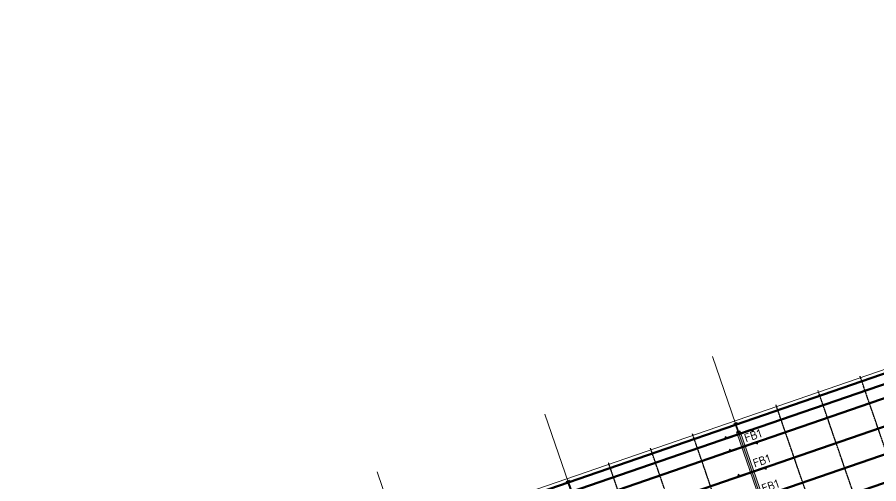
# Model space of a CAD drawing. Header units: millimetres. Extents: x 632 to 155077, y -2790 to 4035359.
# Drawn here: x 25071 to 75624, y 4004923 to 4032329 of the extents above; entities that cross this region are included whole.
import ezdxf

# ---------------------------------------------------------------- set-up
doc = ezdxf.new("R2010")
doc.units = ezdxf.units.MM
doc.linetypes.add('Hidden', pattern=[4, 3, -1])
for name, color, linetype, lineweight in [('S-280-M_COLUMN', 52, 'Continuous', 13), ('S-280-M_STRUCT_FRAME', 12, 'Continuous', 13), ('Z-000-T_TEXT', 131, 'Continuous', 25), ('Z-030-M_GRID', 191, 'Continuous', 13), ('Z-060-M_DETAIL', 92, 'Continuous', 25)]:
    doc.layers.add(name, color=color, linetype=linetype, lineweight=lineweight)
doc.styles.add('ISOCPEUR_3', font='isocpeur.ttf', dxfattribs={"height": 2.5})

# ---------------------------------------------------------------- blocks, each defined once
blk = doc.blocks.new('NRP_Framing-Steel-Purlin Z - P915 - EZ250-19-4036160-S6_011 - UPPER PURLIN PLAN - PART 1')
at = {"layer": 'S-280-M_STRUCT_FRAME', "color": 3, "lineweight": 50}
for p, q in [((-2426180, 3995060), (-2437431, 3991186)), ((-2426053, 3994999), (-2426180, 3995060)), ((-2437431, 3991186), (-2437558, 3991248))]:
    blk.add_line(p, q, dxfattribs=at)
blk = doc.blocks.new('NRP_Framing-Steel-Purlin C - P946 - EC250-24-4032700-S6_011 - UPPER PURLIN PLAN - PART 1')
at = {"layer": 'S-280-M_STRUCT_FRAME', "color": 1, "lineweight": 50}
blk.add_line((-2353780, 4031393), (-2459224, 3995085), dxfattribs=at)
blk.add_line((-2353780, 4031393), (-2459224, 3995085), dxfattribs=at)
blk = doc.blocks.new('NRP_Bridging Plan _v2_ - 3 Rows-4053414-S6_011 - UPPER PURLIN PLAN - PART 1')
at = {"layer": 'Z-060-M_DETAIL', "linetype": 'Hidden'}
for p, q in [((2277, -9702), (2277, 10177)), ((4885, -9702), (4885, 10177)), ((7492, -9702), (7492, 10177))]:
    blk.add_line(p, q, dxfattribs=at)
blk = doc.blocks.new('NRP_Fly Brace BN - FB1-4028766-S6_011 - UPPER PURLIN PLAN - PART 1')
at = {"layer": 'Z-000-T_TEXT'}
blk.add_line((0, 0), (5, 0), dxfattribs=at)
at = {"layer": 'Z-000-T_TEXT', "lineweight": 13, "insert": (1.11, 3.49), "char_height": 2.5, "width": 6.0928, "attachment_point": 1, "style": 'ISOCPEUR_3'}
blk.add_mtext('FB1', dxfattribs=at)

msp = doc.modelspace()

# ---------------------------------------------------------------- hatches: boundary and pattern name
at = {"layer": 'S-280-M_COLUMN'}
for points in [[(67286, 4007934.1), (67483.6, 4008002.2), (67479.3, 4008014.7), (67391, 4007986.2), (67382.9, 4007991.8), (67380.5, 4007995.4), (67225.7, 4008450.6), (67228.9, 4008457.2), (67234.9, 4008461.2), (67315.9, 4008489.1), (67311.6, 4008501.6), (67114, 4008433.5), (67118.3, 4008421.1), (67206.6, 4008449.5), (67213.1, 4008446.3), (67217.1, 4008440.3), (67371.9, 4007985.1), (67368.7, 4007978.6), (67362.7, 4007974.5), (67281.7, 4007946.6)], [(57452.6, 4004548.1), (57650.2, 4004616.2), (57645.9, 4004628.7), (57557.7, 4004600.3), (57549.5, 4004605.8), (57547.1, 4004609.4), (57392.3, 4005064.7), (57395.5, 4005071.2), (57401.5, 4005075.2), (57482.5, 4005103.1), (57478.2, 4005115.6), (57280.6, 4005047.6), (57284.9, 4005035.1), (57373.2, 4005063.5), (57379.7, 4005060.3), (57383.8, 4005054.3), (57538.5, 4004599.1), (57535.3, 4004592.6), (57529.3, 4004588.5), (57448.3, 4004560.6)]]:
    msp.add_hatch(color=256, dxfattribs=at).paths.add_polyline_path(points)
at = {"layer": 'S-280-M_STRUCT_FRAME'}
msp.add_hatch(color=9, dxfattribs=at).paths.add_polyline_path([(68639.7, 4004002.6), (68837.4, 4004070.6), (67487.1, 4007991.8), (67289.5, 4007923.8), (68296.8, 4004998.6)])

# ---------------------------------------------------------------- linework, layer by layer
at = {"layer": 'S-280-M_COLUMN', "lineweight": 35}
for p, q in [((67114, 4008433.5), (67311.6, 4008501.6)), ((67118.3, 4008421.1), (67114, 4008433.5)), ((67199.3, 4008449), (67118.3, 4008421.1)), ((67371.4, 4007992.3), (67217.1, 4008440.3)), ((67226.2, 4008443.4), (67380.5, 4007995.4)), ((67315.9, 4008489.1), (67234.9, 4008461.2)), ((67311.6, 4008501.6), (67315.9, 4008489.1)), ((67281.7, 4007946.6), (67362.7, 4007974.5)), ((67286, 4007934.1), (67281.7, 4007946.6)), ((67483.6, 4008002.2), (67286, 4007934.1)), ((67398.3, 4007986.7), (67479.3, 4008014.7)), ((67479.3, 4008014.7), (67483.6, 4008002.2)), ((57280.6, 4005047.6), (57478.2, 4005115.6)), ((57284.9, 4005035.1), (57280.6, 4005047.6)), ((57366, 4005063), (57284.9, 4005035.1)), ((57538, 4004606.3), (57383.8, 4005054.3)), ((57392.8, 4005057.4), (57547.1, 4004609.4)), ((57482.5, 4005103.1), (57401.5, 4005075.2)), ((57478.2, 4005115.6), (57482.5, 4005103.1))]:
    msp.add_line(p, q, dxfattribs=at)
for centre, start, end in [((67203.9, 4008435.7), 19.00041, 109.00041), ((67239.4, 4008448), 109.00041, 199.00041), ((67358.1, 4007987.7), 289.00041, 19.00041), ((67393.7, 4008000), 199.00041, 289.00041), ((57370.5, 4005049.8), 19.00041, 109.00041), ((57406.1, 4005062), 109.00041, 199.00041)]:
    msp.add_arc(centre, 14, start, end, dxfattribs=at)
at = {"layer": 'S-280-M_STRUCT_FRAME', "color": 55}
for p, q in [((67289.5, 4007923.8), (67487.1, 4007991.8)), ((68639.7, 4004002.6), (67289.5, 4007923.8)), ((68837.4, 4004070.6), (67487.1, 4007991.8))]:
    msp.add_line(p, q, dxfattribs=at)
at = {"layer": 'Z-030-M_GRID'}
for p, q in [((136047.7, 4032328.5), (25070.6, 3994115.2)), ((81975.5, 3965594.6), (65860.1, 4012396.1)), ((72142.1, 3962208.6), (56026.7, 4009010.1)), ((62308.8, 3958822.6), (46193.3, 4005624.2))]:
    msp.add_line(p, q, dxfattribs=at)

# ---------------------------------------------------------------- block references
at = {"layer": 'S-280-M_STRUCT_FRAME', "color": 1, "lineweight": 50}
msp.add_blockref('NRP_Framing-Steel-Purlin C - P946 - EC250-24-4032700-S6_011 - UPPER PURLIN PLAN - PART 1', (2487803, 0), dxfattribs=at)
at = {"layer": 'S-280-M_STRUCT_FRAME', "color": 3, "lineweight": 50}
for p in [(2504150.4, 16411.7), (2504405.3, 15671.6), (2504914.9, 14191.4), (2494317.1, 13025.7), (2494571.9, 12285.6), (2505424.6, 12711.3), (2495081.6, 10805.5), (2505934.3, 11231.2)]:
    msp.add_blockref('NRP_Framing-Steel-Purlin Z - P915 - EZ250-19-4036160-S6_011 - UPPER PURLIN PLAN - PART 1', p, dxfattribs=at)
at = {"layer": 'Z-000-T_TEXT', "lineweight": 13, "xscale": 200, "yscale": 200, "zscale": 200, "rotation": 19.00040712023206}
for p in [(67687.4, 4007089.3), (68197, 4005609.2), (68707.1, 4004128)]:
    msp.add_blockref('NRP_Fly Brace BN - FB1-4028766-S6_011 - UPPER PURLIN PLAN - PART 1', p, dxfattribs=at)
at = {"layer": 'Z-060-M_DETAIL', "linetype": 'Hidden', "rotation": 19.00040712023215}
for p in [(70756.4, 3999189), (60923, 3995803)]:
    msp.add_blockref('NRP_Bridging Plan _v2_ - 3 Rows-4053414-S6_011 - UPPER PURLIN PLAN - PART 1', p, dxfattribs=at)

doc.saveas('drawing.dxf')
